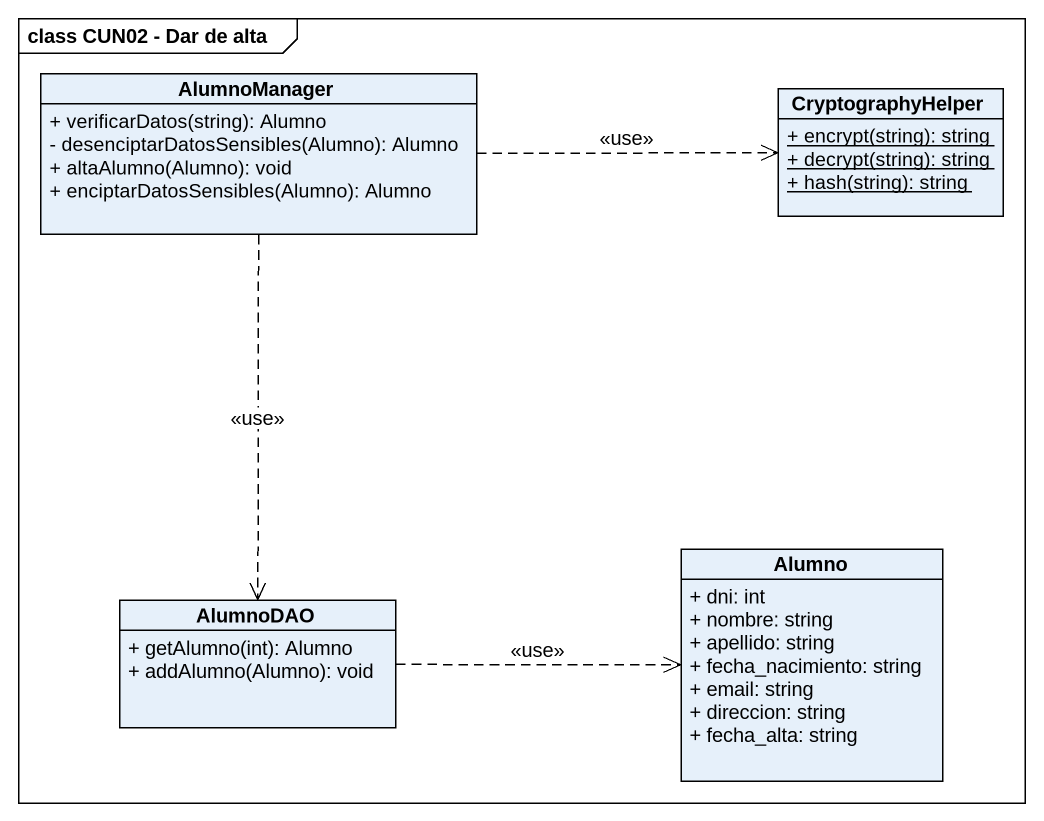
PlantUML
@startuml
mainframe class CUN02 - Dar de alta
hide circle
hide empty members
skinparam classAttributeIconSize 0
class AlumnoManager {
  + verificarDatos(string): Alumno
  - desenciptarDatosSensibles(Alumno): Alumno
  + altaAlumno(Alumno): void
  + enciptarDatosSensibles(Alumno): Alumno
}
class CryptographyHelper {
  {static} + encrypt(string): string
  {static} + decrypt(string): string
  {static} + hash(string): string
}
class AlumnoDAO {
  + getAlumno(int): Alumno
  + addAlumno(Alumno): void
}
class Alumno {
  + dni: int
  + nombre: string
  + apellido: string
  + fecha_nacimiento: string
  + email: string
  + direccion: string
  + fecha_alta: string
}
AlumnoManager .right.> CryptographyHelper : <<use>>
AlumnoManager ..> AlumnoDAO : <<use>>
AlumnoDAO .right.> Alumno : <<use>>
@enduml
